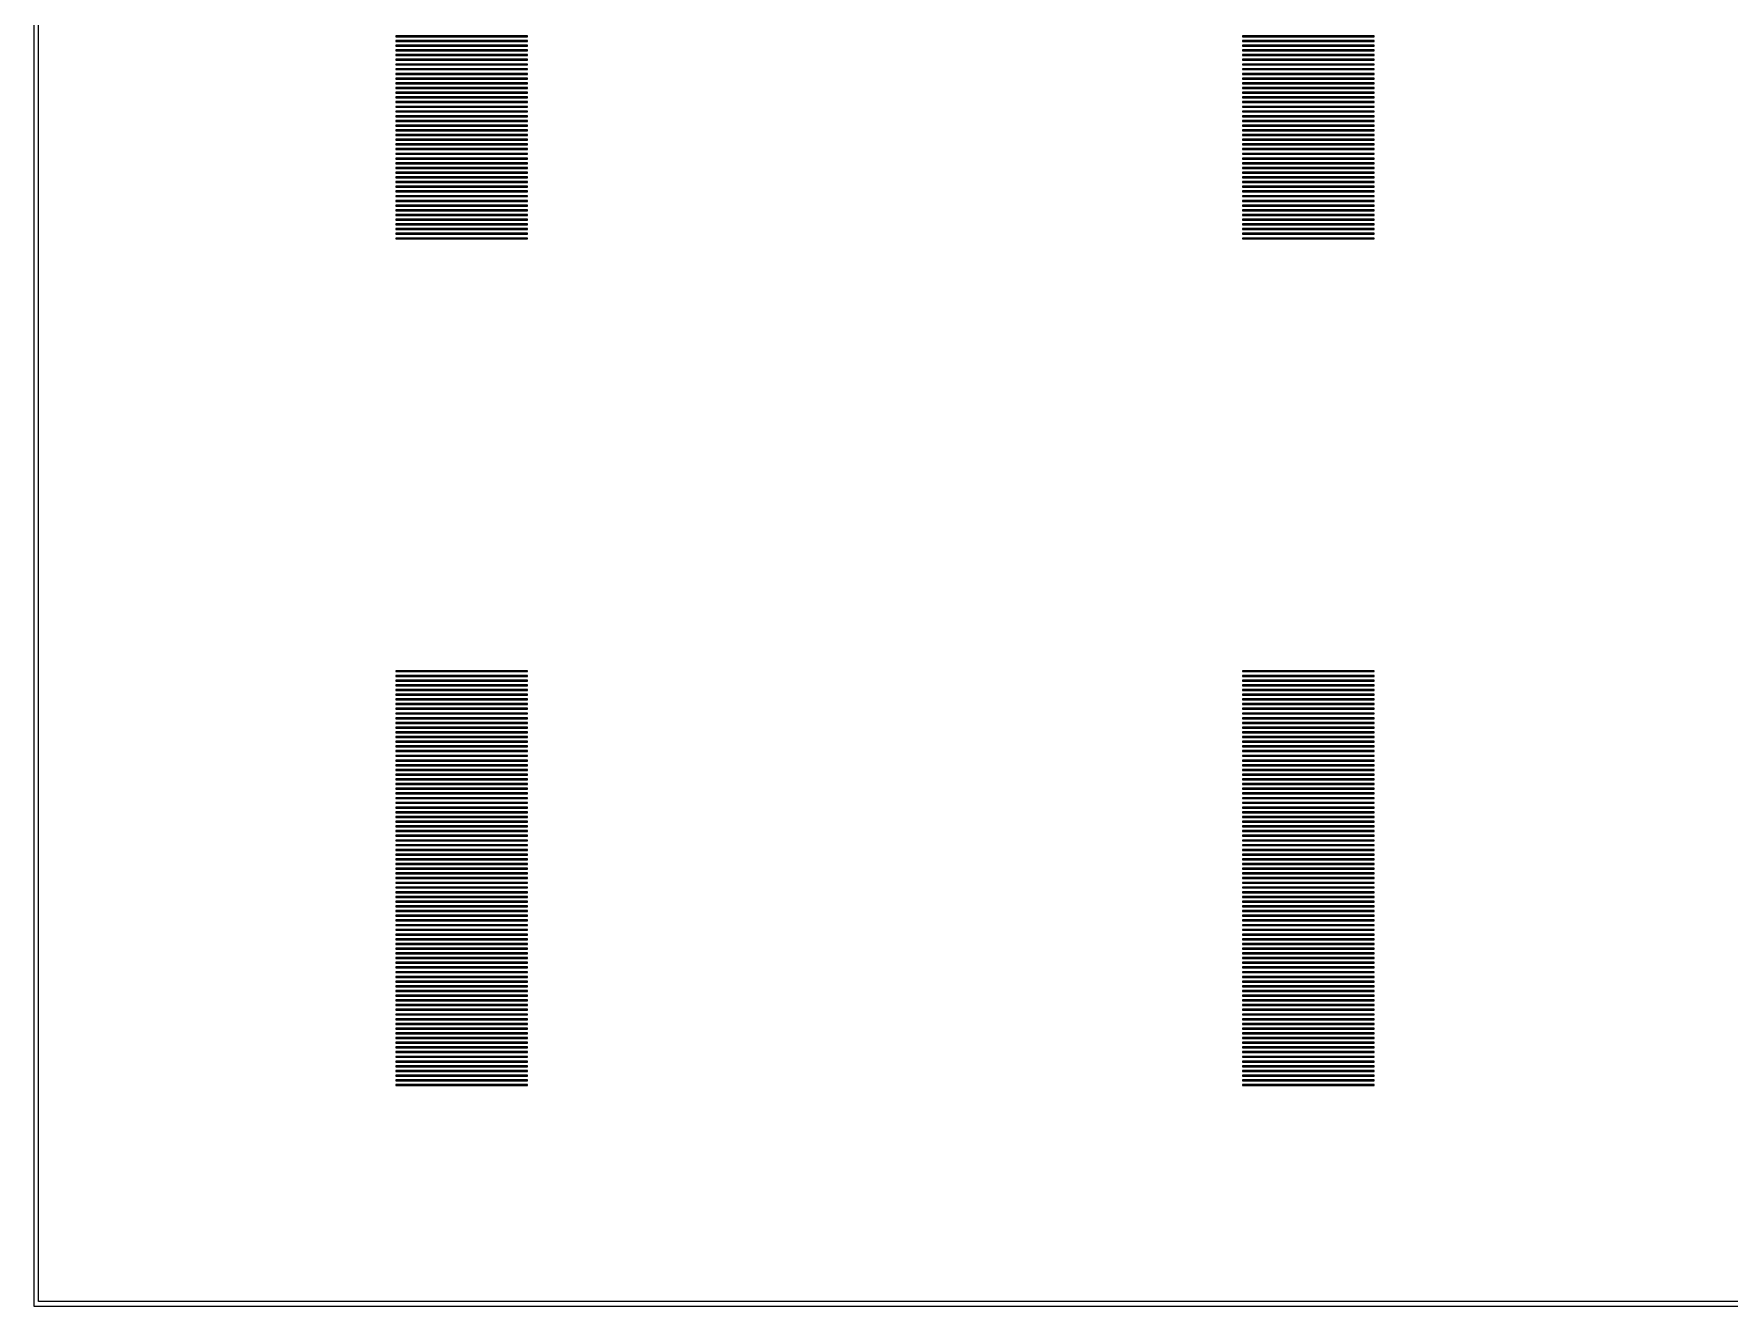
# Model space of a CAD drawing. Extents: x 0 to 72, y 0 to 108.
# Drawn here: x -0.05 to 17.98, y -0.05 to 13.47 of the extents above; entities that cross this region are included whole.
import ezdxf

# ---------------------------------------------------------------- set-up
doc = ezdxf.new("R2010")
doc.units = 0

msp = doc.modelspace()

# ---------------------------------------------------------------- linework, layer by layer
for p, q in [((-0.04999, 108.05), (-0.04999, -0.04999)), ((0, 0), (0, 108)), ((5.2, 13.455), (3.8, 13.455)), ((3.8, 13.455), (3.8, 13.445)), ((3.8, 13.445), (5.2, 13.445)), ((5.2, 13.405), (3.8, 13.405)), ((3.8, 13.405), (3.8, 13.395)), ((3.8, 13.395), (5.2, 13.395)), ((5.2, 13.355), (3.8, 13.355)), ((3.8, 13.355), (3.8, 13.345)), ((3.8, 13.345), (5.2, 13.345)), ((5.2, 13.445), (5.2, 13.455)), ((5.2, 13.395), (5.2, 13.405)), ((5.2, 13.345), (5.2, 13.355)), ((14.2, 13.455), (12.8, 13.455)), ((12.8, 13.455), (12.8, 13.445)), ((12.8, 13.445), (14.2, 13.445)), ((14.2, 13.405), (12.8, 13.405)), ((12.8, 13.405), (12.8, 13.395)), ((12.8, 13.395), (14.2, 13.395)), ((14.2, 13.355), (12.8, 13.355)), ((12.8, 13.355), (12.8, 13.345)), ((12.8, 13.345), (14.2, 13.345)), ((14.2, 13.445), (14.2, 13.455)), ((14.2, 13.395), (14.2, 13.405)), ((14.2, 13.345), (14.2, 13.355)), ((5.2, 13.305), (3.8, 13.305)), ((3.8, 13.305), (3.8, 13.295)), ((3.8, 13.295), (5.2, 13.295)), ((5.2, 13.255), (3.8, 13.255)), ((3.8, 13.255), (3.8, 13.245)), ((3.8, 13.245), (5.2, 13.245)), ((5.2, 13.205), (3.8, 13.205)), ((3.8, 13.205), (3.8, 13.195)), ((3.8, 13.195), (5.2, 13.195)), ((5.2, 13.295), (5.2, 13.305)), ((5.2, 13.245), (5.2, 13.255)), ((5.2, 13.195), (5.2, 13.205)), ((14.2, 13.305), (12.8, 13.305)), ((12.8, 13.305), (12.8, 13.295)), ((12.8, 13.295), (14.2, 13.295)), ((14.2, 13.255), (12.8, 13.255)), ((12.8, 13.255), (12.8, 13.245)), ((12.8, 13.245), (14.2, 13.245)), ((14.2, 13.205), (12.8, 13.205)), ((12.8, 13.205), (12.8, 13.195)), ((12.8, 13.195), (14.2, 13.195)), ((14.2, 13.295), (14.2, 13.305)), ((14.2, 13.245), (14.2, 13.255)), ((14.2, 13.195), (14.2, 13.205)), ((5.2, 13.155), (3.8, 13.155)), ((3.8, 13.155), (3.8, 13.145)), ((3.8, 13.145), (5.2, 13.145)), ((5.2, 13.105), (3.8, 13.105)), ((3.8, 13.105), (3.8, 13.095)), ((3.8, 13.095), (5.2, 13.095)), ((5.2, 13.055), (3.8, 13.055)), ((3.8, 13.055), (3.8, 13.045)), ((3.8, 13.045), (5.2, 13.045)), ((5.2, 13.005), (3.8, 13.005)), ((3.8, 13.005), (3.8, 12.995)), ((3.8, 12.995), (5.2, 12.995)), ((5.2, 13.145), (5.2, 13.155)), ((5.2, 13.095), (5.2, 13.105)), ((5.2, 13.045), (5.2, 13.055)), ((5.2, 12.995), (5.2, 13.005)), ((14.2, 13.155), (12.8, 13.155)), ((12.8, 13.155), (12.8, 13.145)), ((12.8, 13.145), (14.2, 13.145)), ((14.2, 13.105), (12.8, 13.105)), ((12.8, 13.105), (12.8, 13.095)), ((12.8, 13.095), (14.2, 13.095)), ((14.2, 13.055), (12.8, 13.055)), ((12.8, 13.055), (12.8, 13.045)), ((12.8, 13.045), (14.2, 13.045)), ((14.2, 13.005), (12.8, 13.005)), ((12.8, 13.005), (12.8, 12.995)), ((12.8, 12.995), (14.2, 12.995)), ((14.2, 13.145), (14.2, 13.155)), ((14.2, 13.095), (14.2, 13.105)), ((14.2, 13.045), (14.2, 13.055)), ((14.2, 12.995), (14.2, 13.005)), ((5.2, 12.955), (3.8, 12.955)), ((3.8, 12.955), (3.8, 12.945)), ((3.8, 12.945), (5.2, 12.945)), ((5.2, 12.905), (3.8, 12.905)), ((3.8, 12.905), (3.8, 12.895)), ((3.8, 12.895), (5.2, 12.895)), ((5.2, 12.855), (3.8, 12.855)), ((3.8, 12.855), (3.8, 12.845)), ((3.8, 12.845), (5.2, 12.845)), ((5.2, 12.805), (3.8, 12.805)), ((3.8, 12.805), (3.8, 12.795)), ((5.2, 12.945), (5.2, 12.955)), ((5.2, 12.895), (5.2, 12.905)), ((5.2, 12.845), (5.2, 12.855)), ((5.2, 12.795), (5.2, 12.805)), ((14.2, 12.955), (12.8, 12.955)), ((12.8, 12.955), (12.8, 12.945)), ((12.8, 12.945), (14.2, 12.945)), ((14.2, 12.905), (12.8, 12.905)), ((12.8, 12.905), (12.8, 12.895)), ((12.8, 12.895), (14.2, 12.895)), ((14.2, 12.855), (12.8, 12.855)), ((12.8, 12.855), (12.8, 12.845)), ((12.8, 12.845), (14.2, 12.845)), ((14.2, 12.805), (12.8, 12.805)), ((12.8, 12.805), (12.8, 12.795)), ((14.2, 12.945), (14.2, 12.955)), ((14.2, 12.895), (14.2, 12.905)), ((14.2, 12.845), (14.2, 12.855)), ((14.2, 12.795), (14.2, 12.805)), ((3.8, 12.795), (5.2, 12.795)), ((5.2, 12.755), (3.8, 12.755)), ((3.8, 12.755), (3.8, 12.745)), ((3.8, 12.745), (5.2, 12.745)), ((5.2, 12.705), (3.8, 12.705)), ((3.8, 12.705), (3.8, 12.695)), ((3.8, 12.695), (5.2, 12.695)), ((5.2, 12.655), (3.8, 12.655)), ((3.8, 12.655), (3.8, 12.645)), ((3.8, 12.645), (5.2, 12.645)), ((5.2, 12.745), (5.2, 12.755)), ((5.2, 12.695), (5.2, 12.705)), ((5.2, 12.645), (5.2, 12.655)), ((12.8, 12.795), (14.2, 12.795)), ((14.2, 12.755), (12.8, 12.755)), ((12.8, 12.755), (12.8, 12.745)), ((12.8, 12.745), (14.2, 12.745)), ((14.2, 12.705), (12.8, 12.705)), ((12.8, 12.705), (12.8, 12.695)), ((12.8, 12.695), (14.2, 12.695)), ((14.2, 12.655), (12.8, 12.655)), ((12.8, 12.655), (12.8, 12.645)), ((12.8, 12.645), (14.2, 12.645)), ((14.2, 12.745), (14.2, 12.755)), ((14.2, 12.695), (14.2, 12.705)), ((14.2, 12.645), (14.2, 12.655)), ((5.2, 12.605), (3.8, 12.605)), ((3.8, 12.605), (3.8, 12.595)), ((3.8, 12.595), (5.2, 12.595)), ((5.2, 12.555), (3.8, 12.555)), ((3.8, 12.555), (3.8, 12.545)), ((3.8, 12.545), (5.2, 12.545)), ((5.2, 12.505), (3.8, 12.505)), ((3.8, 12.505), (3.8, 12.495)), ((3.8, 12.495), (5.2, 12.495)), ((5.2, 12.455), (3.8, 12.455)), ((3.8, 12.455), (3.8, 12.445)), ((3.8, 12.445), (5.2, 12.445)), ((5.2, 12.595), (5.2, 12.605)), ((5.2, 12.545), (5.2, 12.555)), ((5.2, 12.495), (5.2, 12.505)), ((5.2, 12.445), (5.2, 12.455)), ((14.2, 12.605), (12.8, 12.605)), ((12.8, 12.605), (12.8, 12.595)), ((12.8, 12.595), (14.2, 12.595)), ((14.2, 12.555), (12.8, 12.555)), ((12.8, 12.555), (12.8, 12.545)), ((12.8, 12.545), (14.2, 12.545)), ((14.2, 12.505), (12.8, 12.505)), ((12.8, 12.505), (12.8, 12.495)), ((12.8, 12.495), (14.2, 12.495)), ((14.2, 12.455), (12.8, 12.455)), ((12.8, 12.455), (12.8, 12.445)), ((12.8, 12.445), (14.2, 12.445)), ((14.2, 12.595), (14.2, 12.605)), ((14.2, 12.545), (14.2, 12.555)), ((14.2, 12.495), (14.2, 12.505)), ((14.2, 12.445), (14.2, 12.455)), ((5.2, 12.405), (3.8, 12.405)), ((3.8, 12.405), (3.8, 12.395)), ((3.8, 12.395), (5.2, 12.395)), ((5.2, 12.355), (3.8, 12.355)), ((3.8, 12.355), (3.8, 12.345)), ((3.8, 12.345), (5.2, 12.345)), ((5.2, 12.305), (3.8, 12.305)), ((3.8, 12.305), (3.8, 12.295)), ((3.8, 12.295), (5.2, 12.295)), ((5.2, 12.395), (5.2, 12.405)), ((5.2, 12.345), (5.2, 12.355)), ((5.2, 12.295), (5.2, 12.305)), ((14.2, 12.405), (12.8, 12.405)), ((12.8, 12.405), (12.8, 12.395)), ((12.8, 12.395), (14.2, 12.395)), ((14.2, 12.355), (12.8, 12.355)), ((12.8, 12.355), (12.8, 12.345)), ((12.8, 12.345), (14.2, 12.345)), ((14.2, 12.305), (12.8, 12.305)), ((12.8, 12.305), (12.8, 12.295)), ((12.8, 12.295), (14.2, 12.295)), ((14.2, 12.395), (14.2, 12.405)), ((14.2, 12.345), (14.2, 12.355)), ((14.2, 12.295), (14.2, 12.305)), ((5.2, 12.255), (3.8, 12.255)), ((3.8, 12.255), (3.8, 12.245)), ((3.8, 12.245), (5.2, 12.245)), ((5.2, 12.205), (3.8, 12.205)), ((3.8, 12.205), (3.8, 12.195)), ((3.8, 12.195), (5.2, 12.195)), ((5.2, 12.155), (3.8, 12.155)), ((3.8, 12.155), (3.8, 12.145)), ((3.8, 12.145), (5.2, 12.145)), ((5.2, 12.105), (3.8, 12.105)), ((3.8, 12.105), (3.8, 12.095)), ((3.8, 12.095), (5.2, 12.095)), ((5.2, 12.245), (5.2, 12.255)), ((5.2, 12.195), (5.2, 12.205)), ((5.2, 12.145), (5.2, 12.155)), ((5.2, 12.095), (5.2, 12.105)), ((14.2, 12.255), (12.8, 12.255)), ((12.8, 12.255), (12.8, 12.245)), ((12.8, 12.245), (14.2, 12.245)), ((14.2, 12.205), (12.8, 12.205)), ((12.8, 12.205), (12.8, 12.195)), ((12.8, 12.195), (14.2, 12.195)), ((14.2, 12.155), (12.8, 12.155)), ((12.8, 12.155), (12.8, 12.145)), ((12.8, 12.145), (14.2, 12.145)), ((14.2, 12.105), (12.8, 12.105)), ((12.8, 12.105), (12.8, 12.095)), ((12.8, 12.095), (14.2, 12.095)), ((14.2, 12.245), (14.2, 12.255)), ((14.2, 12.195), (14.2, 12.205)), ((14.2, 12.145), (14.2, 12.155)), ((14.2, 12.095), (14.2, 12.105)), ((5.2, 12.055), (3.8, 12.055)), ((3.8, 12.055), (3.8, 12.045)), ((3.8, 12.045), (5.2, 12.045)), ((5.2, 12.005), (3.8, 12.005)), ((3.8, 12.005), (3.8, 11.995)), ((3.8, 11.995), (5.2, 11.995)), ((5.2, 11.955), (3.8, 11.955)), ((3.8, 11.955), (3.8, 11.945)), ((3.8, 11.945), (5.2, 11.945)), ((5.2, 11.905), (3.8, 11.905)), ((3.8, 11.905), (3.8, 11.895)), ((5.2, 12.045), (5.2, 12.055)), ((5.2, 11.995), (5.2, 12.005)), ((5.2, 11.945), (5.2, 11.955)), ((5.2, 11.895), (5.2, 11.905)), ((14.2, 12.055), (12.8, 12.055)), ((12.8, 12.055), (12.8, 12.045)), ((12.8, 12.045), (14.2, 12.045)), ((14.2, 12.005), (12.8, 12.005)), ((12.8, 12.005), (12.8, 11.995)), ((12.8, 11.995), (14.2, 11.995)), ((14.2, 11.955), (12.8, 11.955)), ((12.8, 11.955), (12.8, 11.945)), ((12.8, 11.945), (14.2, 11.945)), ((14.2, 11.905), (12.8, 11.905)), ((12.8, 11.905), (12.8, 11.895)), ((14.2, 12.045), (14.2, 12.055)), ((14.2, 11.995), (14.2, 12.005)), ((14.2, 11.945), (14.2, 11.955)), ((14.2, 11.895), (14.2, 11.905)), ((3.8, 11.895), (5.2, 11.895)), ((5.2, 11.855), (3.8, 11.855)), ((3.8, 11.855), (3.8, 11.845)), ((3.8, 11.845), (5.2, 11.845)), ((5.2, 11.805), (3.8, 11.805)), ((3.8, 11.805), (3.8, 11.795)), ((3.8, 11.795), (5.2, 11.795)), ((5.2, 11.755), (3.8, 11.755)), ((3.8, 11.755), (3.8, 11.745)), ((3.8, 11.745), (5.2, 11.745)), ((5.2, 11.845), (5.2, 11.855)), ((5.2, 11.795), (5.2, 11.805)), ((5.2, 11.745), (5.2, 11.755)), ((12.8, 11.895), (14.2, 11.895)), ((14.2, 11.855), (12.8, 11.855)), ((12.8, 11.855), (12.8, 11.845)), ((12.8, 11.845), (14.2, 11.845)), ((14.2, 11.805), (12.8, 11.805)), ((12.8, 11.805), (12.8, 11.795)), ((12.8, 11.795), (14.2, 11.795)), ((14.2, 11.755), (12.8, 11.755)), ((12.8, 11.755), (12.8, 11.745)), ((12.8, 11.745), (14.2, 11.745)), ((14.2, 11.845), (14.2, 11.855)), ((14.2, 11.795), (14.2, 11.805)), ((14.2, 11.745), (14.2, 11.755)), ((5.2, 11.705), (3.8, 11.705)), ((3.8, 11.705), (3.8, 11.695)), ((3.8, 11.695), (5.2, 11.695)), ((5.2, 11.655), (3.8, 11.655)), ((3.8, 11.655), (3.8, 11.645)), ((3.8, 11.645), (5.2, 11.645)), ((5.2, 11.605), (3.8, 11.605)), ((3.8, 11.605), (3.8, 11.595)), ((3.8, 11.595), (5.2, 11.595)), ((5.2, 11.555), (3.8, 11.555)), ((3.8, 11.555), (3.8, 11.545)), ((3.8, 11.545), (5.2, 11.545)), ((5.2, 11.695), (5.2, 11.705)), ((5.2, 11.645), (5.2, 11.655)), ((5.2, 11.595), (5.2, 11.605)), ((5.2, 11.545), (5.2, 11.555)), ((14.2, 11.705), (12.8, 11.705)), ((12.8, 11.705), (12.8, 11.695)), ((12.8, 11.695), (14.2, 11.695)), ((14.2, 11.655), (12.8, 11.655)), ((12.8, 11.655), (12.8, 11.645)), ((12.8, 11.645), (14.2, 11.645)), ((14.2, 11.605), (12.8, 11.605)), ((12.8, 11.605), (12.8, 11.595)), ((12.8, 11.595), (14.2, 11.595)), ((14.2, 11.555), (12.8, 11.555)), ((12.8, 11.555), (12.8, 11.545)), ((12.8, 11.545), (14.2, 11.545)), ((14.2, 11.695), (14.2, 11.705)), ((14.2, 11.645), (14.2, 11.655)), ((14.2, 11.595), (14.2, 11.605)), ((14.2, 11.545), (14.2, 11.555)), ((5.2, 11.505), (3.8, 11.505)), ((3.8, 11.505), (3.8, 11.495)), ((3.8, 11.495), (5.2, 11.495)), ((5.2, 11.455), (3.8, 11.455)), ((3.8, 11.455), (3.8, 11.445)), ((3.8, 11.445), (5.2, 11.445)), ((5.2, 11.405), (3.8, 11.405)), ((3.8, 11.405), (3.8, 11.395)), ((3.8, 11.395), (5.2, 11.395)), ((5.2, 11.495), (5.2, 11.505)), ((5.2, 11.445), (5.2, 11.455)), ((5.2, 11.395), (5.2, 11.405)), ((14.2, 11.505), (12.8, 11.505)), ((12.8, 11.505), (12.8, 11.495)), ((12.8, 11.495), (14.2, 11.495)), ((14.2, 11.455), (12.8, 11.455)), ((12.8, 11.455), (12.8, 11.445)), ((12.8, 11.445), (14.2, 11.445)), ((14.2, 11.405), (12.8, 11.405)), ((12.8, 11.405), (12.8, 11.395)), ((12.8, 11.395), (14.2, 11.395)), ((14.2, 11.495), (14.2, 11.505)), ((14.2, 11.445), (14.2, 11.455)), ((14.2, 11.395), (14.2, 11.405)), ((5.2, 11.355), (3.8, 11.355)), ((3.8, 11.355), (3.8, 11.345)), ((3.8, 11.345), (5.2, 11.345)), ((5.2, 11.305), (3.8, 11.305)), ((3.8, 11.305), (3.8, 11.295)), ((3.8, 11.295), (5.2, 11.295)), ((5.2, 11.345), (5.2, 11.355)), ((5.2, 11.295), (5.2, 11.305)), ((14.2, 11.355), (12.8, 11.355)), ((12.8, 11.355), (12.8, 11.345)), ((12.8, 11.345), (14.2, 11.345)), ((14.2, 11.305), (12.8, 11.305)), ((12.8, 11.305), (12.8, 11.295)), ((12.8, 11.295), (14.2, 11.295)), ((14.2, 11.345), (14.2, 11.355)), ((14.2, 11.295), (14.2, 11.305)), ((5.2, 6.70499), (3.8, 6.70499)), ((3.8, 6.70499), (3.8, 6.69499)), ((3.8, 6.69499), (5.2, 6.69499)), ((5.2, 6.69499), (5.2, 6.70499)), ((14.2, 6.70499), (12.8, 6.70499)), ((12.8, 6.70499), (12.8, 6.69499)), ((12.8, 6.69499), (14.2, 6.69499)), ((14.2, 6.69499), (14.2, 6.70499)), ((5.2, 6.655), (3.8, 6.655)), ((3.8, 6.655), (3.8, 6.64499)), ((3.8, 6.64499), (5.2, 6.64499)), ((5.2, 6.605), (3.8, 6.605)), ((3.8, 6.605), (3.8, 6.59499)), ((3.8, 6.59499), (5.2, 6.59499)), ((5.2, 6.55499), (3.8, 6.55499)), ((3.8, 6.55499), (3.8, 6.545)), ((3.8, 6.545), (5.2, 6.545)), ((5.2, 6.50499), (3.8, 6.50499)), ((3.8, 6.50499), (3.8, 6.495)), ((3.8, 6.495), (5.2, 6.495)), ((5.2, 6.64499), (5.2, 6.655)), ((5.2, 6.59499), (5.2, 6.605)), ((5.2, 6.545), (5.2, 6.55499)), ((5.2, 6.495), (5.2, 6.50499)), ((14.2, 6.655), (12.8, 6.655)), ((12.8, 6.655), (12.8, 6.64499)), ((12.8, 6.64499), (14.2, 6.64499)), ((14.2, 6.605), (12.8, 6.605)), ((12.8, 6.605), (12.8, 6.59499)), ((12.8, 6.59499), (14.2, 6.59499)), ((14.2, 6.55499), (12.8, 6.55499)), ((12.8, 6.55499), (12.8, 6.545)), ((12.8, 6.545), (14.2, 6.545)), ((14.2, 6.50499), (12.8, 6.50499)), ((12.8, 6.50499), (12.8, 6.495)), ((12.8, 6.495), (14.2, 6.495)), ((14.2, 6.64499), (14.2, 6.655)), ((14.2, 6.59499), (14.2, 6.605)), ((14.2, 6.545), (14.2, 6.55499)), ((14.2, 6.495), (14.2, 6.50499)), ((5.2, 6.45499), (3.8, 6.45499)), ((3.8, 6.45499), (3.8, 6.44499)), ((3.8, 6.44499), (5.2, 6.44499)), ((5.2, 6.405), (3.8, 6.405)), ((3.8, 6.405), (3.8, 6.39499)), ((3.8, 6.39499), (5.2, 6.39499)), ((5.2, 6.355), (3.8, 6.355)), ((3.8, 6.355), (3.8, 6.34499)), ((3.8, 6.34499), (5.2, 6.34499)), ((5.2, 6.44499), (5.2, 6.45499)), ((5.2, 6.39499), (5.2, 6.405)), ((5.2, 6.34499), (5.2, 6.355)), ((14.2, 6.45499), (12.8, 6.45499)), ((12.8, 6.45499), (12.8, 6.44499)), ((12.8, 6.44499), (14.2, 6.44499)), ((14.2, 6.405), (12.8, 6.405)), ((12.8, 6.405), (12.8, 6.39499)), ((12.8, 6.39499), (14.2, 6.39499)), ((14.2, 6.355), (12.8, 6.355)), ((12.8, 6.355), (12.8, 6.34499)), ((12.8, 6.34499), (14.2, 6.34499)), ((14.2, 6.44499), (14.2, 6.45499)), ((14.2, 6.39499), (14.2, 6.405)), ((14.2, 6.34499), (14.2, 6.355)), ((5.2, 6.30499), (3.8, 6.30499)), ((3.8, 6.30499), (3.8, 6.295)), ((3.8, 6.295), (5.2, 6.295)), ((5.2, 6.25499), (3.8, 6.25499)), ((3.8, 6.25499), (3.8, 6.245)), ((3.8, 6.245), (5.2, 6.245)), ((5.2, 6.20499), (3.8, 6.20499)), ((3.8, 6.20499), (3.8, 6.19499)), ((3.8, 6.19499), (5.2, 6.19499)), ((5.2, 6.155), (3.8, 6.155)), ((3.8, 6.155), (3.8, 6.14499)), ((3.8, 6.14499), (5.2, 6.14499)), ((5.2, 6.295), (5.2, 6.30499)), ((5.2, 6.245), (5.2, 6.25499)), ((5.2, 6.19499), (5.2, 6.20499)), ((5.2, 6.14499), (5.2, 6.155)), ((14.2, 6.30499), (12.8, 6.30499)), ((12.8, 6.30499), (12.8, 6.295)), ((12.8, 6.295), (14.2, 6.295)), ((14.2, 6.25499), (12.8, 6.25499)), ((12.8, 6.25499), (12.8, 6.245)), ((12.8, 6.245), (14.2, 6.245)), ((14.2, 6.20499), (12.8, 6.20499)), ((12.8, 6.20499), (12.8, 6.19499)), ((12.8, 6.19499), (14.2, 6.19499)), ((14.2, 6.155), (12.8, 6.155)), ((12.8, 6.155), (12.8, 6.14499)), ((12.8, 6.14499), (14.2, 6.14499)), ((14.2, 6.295), (14.2, 6.30499)), ((14.2, 6.245), (14.2, 6.25499)), ((14.2, 6.19499), (14.2, 6.20499)), ((14.2, 6.14499), (14.2, 6.155)), ((5.2, 6.105), (3.8, 6.105)), ((3.8, 6.105), (3.8, 6.09499)), ((3.8, 6.09499), (5.2, 6.09499)), ((5.2, 6.05499), (3.8, 6.05499)), ((3.8, 6.05499), (3.8, 6.045)), ((3.8, 6.045), (5.2, 6.045)), ((5.2, 6.00499), (3.8, 6.00499)), ((3.8, 6.00499), (3.8, 5.995)), ((3.8, 5.995), (5.2, 5.995)), ((5.2, 5.95499), (3.8, 5.95499)), ((3.8, 5.95499), (3.8, 5.94499)), ((5.2, 6.09499), (5.2, 6.105)), ((5.2, 6.045), (5.2, 6.05499)), ((5.2, 5.995), (5.2, 6.00499)), ((5.2, 5.94499), (5.2, 5.95499)), ((14.2, 6.105), (12.8, 6.105)), ((12.8, 6.105), (12.8, 6.09499)), ((12.8, 6.09499), (14.2, 6.09499)), ((14.2, 6.05499), (12.8, 6.05499)), ((12.8, 6.05499), (12.8, 6.045)), ((12.8, 6.045), (14.2, 6.045)), ((14.2, 6.00499), (12.8, 6.00499)), ((12.8, 6.00499), (12.8, 5.995)), ((12.8, 5.995), (14.2, 5.995)), ((14.2, 5.95499), (12.8, 5.95499)), ((12.8, 5.95499), (12.8, 5.94499)), ((14.2, 6.09499), (14.2, 6.105)), ((14.2, 6.045), (14.2, 6.05499)), ((14.2, 5.995), (14.2, 6.00499)), ((14.2, 5.94499), (14.2, 5.95499)), ((3.8, 5.94499), (5.2, 5.94499)), ((5.2, 5.905), (3.8, 5.905)), ((3.8, 5.905), (3.8, 5.89499)), ((3.8, 5.89499), (5.2, 5.89499)), ((5.2, 5.855), (3.8, 5.855)), ((3.8, 5.855), (3.8, 5.84499)), ((3.8, 5.84499), (5.2, 5.84499)), ((5.2, 5.80499), (3.8, 5.80499)), ((3.8, 5.80499), (3.8, 5.795)), ((3.8, 5.795), (5.2, 5.795)), ((5.2, 5.89499), (5.2, 5.905)), ((5.2, 5.84499), (5.2, 5.855)), ((5.2, 5.795), (5.2, 5.80499)), ((12.8, 5.94499), (14.2, 5.94499)), ((14.2, 5.905), (12.8, 5.905)), ((12.8, 5.905), (12.8, 5.89499)), ((12.8, 5.89499), (14.2, 5.89499)), ((14.2, 5.855), (12.8, 5.855)), ((12.8, 5.855), (12.8, 5.84499)), ((12.8, 5.84499), (14.2, 5.84499)), ((14.2, 5.80499), (12.8, 5.80499)), ((12.8, 5.80499), (12.8, 5.795)), ((12.8, 5.795), (14.2, 5.795)), ((14.2, 5.89499), (14.2, 5.905)), ((14.2, 5.84499), (14.2, 5.855)), ((14.2, 5.795), (14.2, 5.80499)), ((5.2, 5.75499), (3.8, 5.75499)), ((3.8, 5.75499), (3.8, 5.745)), ((3.8, 5.745), (5.2, 5.745)), ((5.2, 5.70499), (3.8, 5.70499)), ((3.8, 5.70499), (3.8, 5.69499)), ((3.8, 5.69499), (5.2, 5.69499)), ((5.2, 5.655), (3.8, 5.655)), ((3.8, 5.655), (3.8, 5.64499)), ((3.8, 5.64499), (5.2, 5.64499)), ((5.2, 5.605), (3.8, 5.605)), ((3.8, 5.605), (3.8, 5.59499)), ((3.8, 5.59499), (5.2, 5.59499)), ((5.2, 5.745), (5.2, 5.75499)), ((5.2, 5.69499), (5.2, 5.70499)), ((5.2, 5.64499), (5.2, 5.655)), ((5.2, 5.59499), (5.2, 5.605)), ((14.2, 5.75499), (12.8, 5.75499)), ((12.8, 5.75499), (12.8, 5.745)), ((12.8, 5.745), (14.2, 5.745)), ((14.2, 5.70499), (12.8, 5.70499)), ((12.8, 5.70499), (12.8, 5.69499)), ((12.8, 5.69499), (14.2, 5.69499)), ((14.2, 5.655), (12.8, 5.655)), ((12.8, 5.655), (12.8, 5.64499)), ((12.8, 5.64499), (14.2, 5.64499)), ((14.2, 5.605), (12.8, 5.605)), ((12.8, 5.605), (12.8, 5.59499)), ((12.8, 5.59499), (14.2, 5.59499)), ((14.2, 5.745), (14.2, 5.75499)), ((14.2, 5.69499), (14.2, 5.70499)), ((14.2, 5.64499), (14.2, 5.655)), ((14.2, 5.59499), (14.2, 5.605)), ((5.2, 5.55499), (3.8, 5.55499)), ((3.8, 5.55499), (3.8, 5.545)), ((3.8, 5.545), (5.2, 5.545)), ((5.2, 5.50499), (3.8, 5.50499)), ((3.8, 5.50499), (3.8, 5.495)), ((3.8, 5.495), (5.2, 5.495)), ((5.2, 5.45499), (3.8, 5.45499)), ((3.8, 5.45499), (3.8, 5.44499)), ((3.8, 5.44499), (5.2, 5.44499)), ((5.2, 5.545), (5.2, 5.55499)), ((5.2, 5.495), (5.2, 5.50499)), ((5.2, 5.44499), (5.2, 5.45499)), ((14.2, 5.55499), (12.8, 5.55499)), ((12.8, 5.55499), (12.8, 5.545)), ((12.8, 5.545), (14.2, 5.545)), ((14.2, 5.50499), (12.8, 5.50499)), ((12.8, 5.50499), (12.8, 5.495)), ((12.8, 5.495), (14.2, 5.495)), ((14.2, 5.45499), (12.8, 5.45499)), ((12.8, 5.45499), (12.8, 5.44499)), ((12.8, 5.44499), (14.2, 5.44499)), ((14.2, 5.545), (14.2, 5.55499)), ((14.2, 5.495), (14.2, 5.50499)), ((14.2, 5.44499), (14.2, 5.45499)), ((5.2, 5.405), (3.8, 5.405)), ((3.8, 5.405), (3.8, 5.39499)), ((3.8, 5.39499), (5.2, 5.39499)), ((5.2, 5.355), (3.8, 5.355)), ((3.8, 5.355), (3.8, 5.34499)), ((3.8, 5.34499), (5.2, 5.34499)), ((5.2, 5.30499), (3.8, 5.30499)), ((3.8, 5.30499), (3.8, 5.295)), ((3.8, 5.295), (5.2, 5.295)), ((5.2, 5.25499), (3.8, 5.25499)), ((3.8, 5.25499), (3.8, 5.245)), ((3.8, 5.245), (5.2, 5.245)), ((5.2, 5.39499), (5.2, 5.405)), ((5.2, 5.34499), (5.2, 5.355)), ((5.2, 5.295), (5.2, 5.30499)), ((5.2, 5.245), (5.2, 5.25499)), ((14.2, 5.405), (12.8, 5.405)), ((12.8, 5.405), (12.8, 5.39499)), ((12.8, 5.39499), (14.2, 5.39499)), ((14.2, 5.355), (12.8, 5.355)), ((12.8, 5.355), (12.8, 5.34499)), ((12.8, 5.34499), (14.2, 5.34499)), ((14.2, 5.30499), (12.8, 5.30499)), ((12.8, 5.30499), (12.8, 5.295)), ((12.8, 5.295), (14.2, 5.295)), ((14.2, 5.25499), (12.8, 5.25499)), ((12.8, 5.25499), (12.8, 5.245)), ((12.8, 5.245), (14.2, 5.245)), ((14.2, 5.39499), (14.2, 5.405)), ((14.2, 5.34499), (14.2, 5.355)), ((14.2, 5.295), (14.2, 5.30499)), ((14.2, 5.245), (14.2, 5.25499)), ((5.2, 5.20499), (3.8, 5.20499)), ((3.8, 5.20499), (3.8, 5.19499)), ((3.8, 5.19499), (5.2, 5.19499)), ((5.2, 5.155), (3.8, 5.155)), ((3.8, 5.155), (3.8, 5.14499)), ((3.8, 5.14499), (5.2, 5.14499)), ((5.2, 5.105), (3.8, 5.105)), ((3.8, 5.105), (3.8, 5.09499)), ((3.8, 5.09499), (5.2, 5.09499)), ((5.2, 5.05499), (3.8, 5.05499)), ((3.8, 5.05499), (3.8, 5.045)), ((5.2, 5.19499), (5.2, 5.20499)), ((5.2, 5.14499), (5.2, 5.155)), ((5.2, 5.09499), (5.2, 5.105)), ((5.2, 5.045), (5.2, 5.05499)), ((14.2, 5.20499), (12.8, 5.20499)), ((12.8, 5.20499), (12.8, 5.19499)), ((12.8, 5.19499), (14.2, 5.19499)), ((14.2, 5.155), (12.8, 5.155)), ((12.8, 5.155), (12.8, 5.14499)), ((12.8, 5.14499), (14.2, 5.14499)), ((14.2, 5.105), (12.8, 5.105)), ((12.8, 5.105), (12.8, 5.09499)), ((12.8, 5.09499), (14.2, 5.09499)), ((14.2, 5.05499), (12.8, 5.05499)), ((12.8, 5.05499), (12.8, 5.045)), ((14.2, 5.19499), (14.2, 5.20499)), ((14.2, 5.14499), (14.2, 5.155)), ((14.2, 5.09499), (14.2, 5.105)), ((14.2, 5.045), (14.2, 5.05499)), ((3.8, 5.045), (5.2, 5.045)), ((5.2, 5.00499), (3.8, 5.00499)), ((3.8, 5.00499), (3.8, 4.995)), ((3.8, 4.995), (5.2, 4.995)), ((5.2, 4.95499), (3.8, 4.95499)), ((3.8, 4.95499), (3.8, 4.94499)), ((3.8, 4.94499), (5.2, 4.94499)), ((5.2, 4.905), (3.8, 4.905)), ((3.8, 4.905), (3.8, 4.89499)), ((3.8, 4.89499), (5.2, 4.89499)), ((5.2, 4.995), (5.2, 5.00499)), ((5.2, 4.94499), (5.2, 4.95499)), ((5.2, 4.89499), (5.2, 4.905)), ((12.8, 5.045), (14.2, 5.045)), ((14.2, 5.00499), (12.8, 5.00499)), ((12.8, 5.00499), (12.8, 4.995)), ((12.8, 4.995), (14.2, 4.995)), ((14.2, 4.95499), (12.8, 4.95499)), ((12.8, 4.95499), (12.8, 4.94499)), ((12.8, 4.94499), (14.2, 4.94499)), ((14.2, 4.905), (12.8, 4.905)), ((12.8, 4.905), (12.8, 4.89499)), ((12.8, 4.89499), (14.2, 4.89499)), ((14.2, 4.995), (14.2, 5.00499)), ((14.2, 4.94499), (14.2, 4.95499)), ((14.2, 4.89499), (14.2, 4.905)), ((5.2, 4.855), (3.8, 4.855)), ((3.8, 4.855), (3.8, 4.84499)), ((3.8, 4.84499), (5.2, 4.84499)), ((5.2, 4.80499), (3.8, 4.80499)), ((3.8, 4.80499), (3.8, 4.795)), ((3.8, 4.795), (5.2, 4.795)), ((5.2, 4.75499), (3.8, 4.75499)), ((3.8, 4.75499), (3.8, 4.745)), ((3.8, 4.745), (5.2, 4.745)), ((5.2, 4.70499), (3.8, 4.70499)), ((3.8, 4.70499), (3.8, 4.69499)), ((3.8, 4.69499), (5.2, 4.69499)), ((5.2, 4.84499), (5.2, 4.855)), ((5.2, 4.795), (5.2, 4.80499)), ((5.2, 4.745), (5.2, 4.75499)), ((5.2, 4.69499), (5.2, 4.70499)), ((14.2, 4.855), (12.8, 4.855)), ((12.8, 4.855), (12.8, 4.84499)), ((12.8, 4.84499), (14.2, 4.84499)), ((14.2, 4.80499), (12.8, 4.80499)), ((12.8, 4.80499), (12.8, 4.795)), ((12.8, 4.795), (14.2, 4.795)), ((14.2, 4.75499), (12.8, 4.75499)), ((12.8, 4.75499), (12.8, 4.745)), ((12.8, 4.745), (14.2, 4.745)), ((14.2, 4.70499), (12.8, 4.70499)), ((12.8, 4.70499), (12.8, 4.69499)), ((12.8, 4.69499), (14.2, 4.69499)), ((14.2, 4.84499), (14.2, 4.855)), ((14.2, 4.795), (14.2, 4.80499)), ((14.2, 4.745), (14.2, 4.75499)), ((14.2, 4.69499), (14.2, 4.70499)), ((5.2, 4.655), (3.8, 4.655)), ((3.8, 4.655), (3.8, 4.64499)), ((3.8, 4.64499), (5.2, 4.64499)), ((5.2, 4.605), (3.8, 4.605)), ((3.8, 4.605), (3.8, 4.59499)), ((3.8, 4.59499), (5.2, 4.59499)), ((5.2, 4.55499), (3.8, 4.55499)), ((3.8, 4.55499), (3.8, 4.545)), ((3.8, 4.545), (5.2, 4.545)), ((5.2, 4.64499), (5.2, 4.655)), ((5.2, 4.59499), (5.2, 4.605)), ((5.2, 4.545), (5.2, 4.55499)), ((14.2, 4.655), (12.8, 4.655)), ((12.8, 4.655), (12.8, 4.64499)), ((12.8, 4.64499), (14.2, 4.64499)), ((14.2, 4.605), (12.8, 4.605)), ((12.8, 4.605), (12.8, 4.59499)), ((12.8, 4.59499), (14.2, 4.59499)), ((14.2, 4.55499), (12.8, 4.55499)), ((12.8, 4.55499), (12.8, 4.545)), ((12.8, 4.545), (14.2, 4.545)), ((14.2, 4.64499), (14.2, 4.655)), ((14.2, 4.59499), (14.2, 4.605)), ((14.2, 4.545), (14.2, 4.55499)), ((5.2, 4.50499), (3.8, 4.50499)), ((3.8, 4.50499), (3.8, 4.49501)), ((3.8, 4.49501), (5.2, 4.49501)), ((5.2, 4.455), (3.8, 4.455)), ((3.8, 4.455), (3.8, 4.44501)), ((3.8, 4.44501), (5.2, 4.44501)), ((5.2, 4.40501), (3.8, 4.40501)), ((3.8, 4.40501), (3.8, 4.395)), ((3.8, 4.395), (5.2, 4.395)), ((5.2, 4.35501), (3.8, 4.35501)), ((3.8, 4.35501), (3.8, 4.345)), ((3.8, 4.345), (5.2, 4.345)), ((5.2, 4.49501), (5.2, 4.50499)), ((5.2, 4.44501), (5.2, 4.455)), ((5.2, 4.395), (5.2, 4.40501)), ((5.2, 4.345), (5.2, 4.35501)), ((14.2, 4.50499), (12.8, 4.50499)), ((12.8, 4.50499), (12.8, 4.49501)), ((12.8, 4.49501), (14.2, 4.49501)), ((14.2, 4.455), (12.8, 4.455)), ((12.8, 4.455), (12.8, 4.44501)), ((12.8, 4.44501), (14.2, 4.44501)), ((14.2, 4.40501), (12.8, 4.40501)), ((12.8, 4.40501), (12.8, 4.395)), ((12.8, 4.395), (14.2, 4.395)), ((14.2, 4.35501), (12.8, 4.35501)), ((12.8, 4.35501), (12.8, 4.345)), ((12.8, 4.345), (14.2, 4.345)), ((14.2, 4.49501), (14.2, 4.50499)), ((14.2, 4.44501), (14.2, 4.455)), ((14.2, 4.395), (14.2, 4.40501)), ((14.2, 4.345), (14.2, 4.35501)), ((5.2, 4.30501), (3.8, 4.30501)), ((3.8, 4.30501), (3.8, 4.29501)), ((3.8, 4.29501), (5.2, 4.29501)), ((5.2, 4.255), (3.8, 4.255)), ((3.8, 4.255), (3.8, 4.24501)), ((3.8, 4.24501), (5.2, 4.24501)), ((5.2, 4.205), (3.8, 4.205)), ((3.8, 4.205), (3.8, 4.19501)), ((3.8, 4.19501), (5.2, 4.19501)), ((5.2, 4.15501), (3.8, 4.15501)), ((3.8, 4.15501), (3.8, 4.145)), ((5.2, 4.29501), (5.2, 4.30501)), ((5.2, 4.24501), (5.2, 4.255)), ((5.2, 4.19501), (5.2, 4.205)), ((5.2, 4.145), (5.2, 4.15501)), ((14.2, 4.30501), (12.8, 4.30501)), ((12.8, 4.30501), (12.8, 4.29501)), ((12.8, 4.29501), (14.2, 4.29501)), ((14.2, 4.255), (12.8, 4.255)), ((12.8, 4.255), (12.8, 4.24501)), ((12.8, 4.24501), (14.2, 4.24501)), ((14.2, 4.205), (12.8, 4.205)), ((12.8, 4.205), (12.8, 4.19501)), ((12.8, 4.19501), (14.2, 4.19501)), ((14.2, 4.15501), (12.8, 4.15501)), ((12.8, 4.15501), (12.8, 4.145)), ((14.2, 4.29501), (14.2, 4.30501)), ((14.2, 4.24501), (14.2, 4.255)), ((14.2, 4.19501), (14.2, 4.205)), ((14.2, 4.145), (14.2, 4.15501)), ((3.8, 4.145), (5.2, 4.145)), ((5.2, 4.10501), (3.8, 4.10501)), ((3.8, 4.10501), (3.8, 4.095)), ((3.8, 4.095), (5.2, 4.095)), ((5.2, 4.05501), (3.8, 4.05501)), ((3.8, 4.05501), (3.8, 4.04501)), ((3.8, 4.04501), (5.2, 4.04501)), ((5.2, 4.005), (3.8, 4.005)), ((3.8, 4.005), (3.8, 3.99501)), ((3.8, 3.99501), (5.2, 3.99501)), ((5.2, 4.095), (5.2, 4.10501)), ((5.2, 4.04501), (5.2, 4.05501)), ((5.2, 3.99501), (5.2, 4.005)), ((12.8, 4.145), (14.2, 4.145)), ((14.2, 4.10501), (12.8, 4.10501)), ((12.8, 4.10501), (12.8, 4.095)), ((12.8, 4.095), (14.2, 4.095)), ((14.2, 4.05501), (12.8, 4.05501)), ((12.8, 4.05501), (12.8, 4.04501)), ((12.8, 4.04501), (14.2, 4.04501)), ((14.2, 4.005), (12.8, 4.005)), ((12.8, 4.005), (12.8, 3.99501)), ((12.8, 3.99501), (14.2, 3.99501)), ((14.2, 4.095), (14.2, 4.10501)), ((14.2, 4.04501), (14.2, 4.05501)), ((14.2, 3.99501), (14.2, 4.005)), ((5.2, 3.955), (3.8, 3.955)), ((3.8, 3.955), (3.8, 3.94501)), ((3.8, 3.94501), (5.2, 3.94501)), ((5.2, 3.90501), (3.8, 3.90501)), ((3.8, 3.90501), (3.8, 3.895)), ((3.8, 3.895), (5.2, 3.895)), ((5.2, 3.85501), (3.8, 3.85501)), ((3.8, 3.85501), (3.8, 3.845)), ((3.8, 3.845), (5.2, 3.845)), ((5.2, 3.80501), (3.8, 3.80501)), ((3.8, 3.80501), (3.8, 3.79501)), ((3.8, 3.79501), (5.2, 3.79501)), ((5.2, 3.94501), (5.2, 3.955)), ((5.2, 3.895), (5.2, 3.90501)), ((5.2, 3.845), (5.2, 3.85501)), ((5.2, 3.79501), (5.2, 3.80501)), ((14.2, 3.955), (12.8, 3.955)), ((12.8, 3.955), (12.8, 3.94501)), ((12.8, 3.94501), (14.2, 3.94501)), ((14.2, 3.90501), (12.8, 3.90501)), ((12.8, 3.90501), (12.8, 3.895)), ((12.8, 3.895), (14.2, 3.895)), ((14.2, 3.85501), (12.8, 3.85501)), ((12.8, 3.85501), (12.8, 3.845)), ((12.8, 3.845), (14.2, 3.845)), ((14.2, 3.80501), (12.8, 3.80501)), ((12.8, 3.80501), (12.8, 3.79501)), ((12.8, 3.79501), (14.2, 3.79501)), ((14.2, 3.94501), (14.2, 3.955)), ((14.2, 3.895), (14.2, 3.90501)), ((14.2, 3.845), (14.2, 3.85501)), ((14.2, 3.79501), (14.2, 3.80501)), ((5.2, 3.755), (3.8, 3.755)), ((3.8, 3.755), (3.8, 3.74501)), ((3.8, 3.74501), (5.2, 3.74501)), ((5.2, 3.705), (3.8, 3.705)), ((3.8, 3.705), (3.8, 3.69501)), ((3.8, 3.69501), (5.2, 3.69501)), ((5.2, 3.65501), (3.8, 3.65501)), ((3.8, 3.65501), (3.8, 3.645)), ((3.8, 3.645), (5.2, 3.645)), ((5.2, 3.60501), (3.8, 3.60501)), ((3.8, 3.60501), (3.8, 3.595)), ((5.2, 3.74501), (5.2, 3.755)), ((5.2, 3.69501), (5.2, 3.705)), ((5.2, 3.645), (5.2, 3.65501)), ((5.2, 3.595), (5.2, 3.60501)), ((14.2, 3.755), (12.8, 3.755)), ((12.8, 3.755), (12.8, 3.74501)), ((12.8, 3.74501), (14.2, 3.74501)), ((14.2, 3.705), (12.8, 3.705)), ((12.8, 3.705), (12.8, 3.69501)), ((12.8, 3.69501), (14.2, 3.69501)), ((14.2, 3.65501), (12.8, 3.65501)), ((12.8, 3.65501), (12.8, 3.645)), ((12.8, 3.645), (14.2, 3.645)), ((14.2, 3.60501), (12.8, 3.60501)), ((12.8, 3.60501), (12.8, 3.595)), ((14.2, 3.74501), (14.2, 3.755)), ((14.2, 3.69501), (14.2, 3.705)), ((14.2, 3.645), (14.2, 3.65501)), ((14.2, 3.595), (14.2, 3.60501)), ((3.8, 3.595), (5.2, 3.595)), ((5.2, 3.55501), (3.8, 3.55501)), ((3.8, 3.55501), (3.8, 3.54501)), ((3.8, 3.54501), (5.2, 3.54501)), ((5.2, 3.505), (3.8, 3.505)), ((3.8, 3.505), (3.8, 3.49501)), ((3.8, 3.49501), (5.2, 3.49501)), ((5.2, 3.455), (3.8, 3.455)), ((3.8, 3.455), (3.8, 3.44501)), ((3.8, 3.44501), (5.2, 3.44501)), ((5.2, 3.54501), (5.2, 3.55501)), ((5.2, 3.49501), (5.2, 3.505)), ((5.2, 3.44501), (5.2, 3.455)), ((12.8, 3.595), (14.2, 3.595)), ((14.2, 3.55501), (12.8, 3.55501)), ((12.8, 3.55501), (12.8, 3.54501)), ((12.8, 3.54501), (14.2, 3.54501)), ((14.2, 3.505), (12.8, 3.505)), ((12.8, 3.505), (12.8, 3.49501)), ((12.8, 3.49501), (14.2, 3.49501)), ((14.2, 3.455), (12.8, 3.455)), ((12.8, 3.455), (12.8, 3.44501)), ((12.8, 3.44501), (14.2, 3.44501)), ((14.2, 3.54501), (14.2, 3.55501)), ((14.2, 3.49501), (14.2, 3.505)), ((14.2, 3.44501), (14.2, 3.455)), ((5.2, 3.40501), (3.8, 3.40501)), ((3.8, 3.40501), (3.8, 3.395)), ((3.8, 3.395), (5.2, 3.395)), ((5.2, 3.35501), (3.8, 3.35501)), ((3.8, 3.35501), (3.8, 3.345)), ((3.8, 3.345), (5.2, 3.345)), ((5.2, 3.30501), (3.8, 3.30501)), ((3.8, 3.30501), (3.8, 3.29501)), ((3.8, 3.29501), (5.2, 3.29501)), ((5.2, 3.255), (3.8, 3.255)), ((3.8, 3.255), (3.8, 3.24501)), ((3.8, 3.24501), (5.2, 3.24501)), ((5.2, 3.395), (5.2, 3.40501)), ((5.2, 3.345), (5.2, 3.35501)), ((5.2, 3.29501), (5.2, 3.30501)), ((5.2, 3.24501), (5.2, 3.255)), ((14.2, 3.40501), (12.8, 3.40501)), ((12.8, 3.40501), (12.8, 3.395)), ((12.8, 3.395), (14.2, 3.395)), ((14.2, 3.35501), (12.8, 3.35501)), ((12.8, 3.35501), (12.8, 3.345)), ((12.8, 3.345), (14.2, 3.345)), ((14.2, 3.30501), (12.8, 3.30501)), ((12.8, 3.30501), (12.8, 3.29501)), ((12.8, 3.29501), (14.2, 3.29501)), ((14.2, 3.255), (12.8, 3.255)), ((12.8, 3.255), (12.8, 3.24501)), ((12.8, 3.24501), (14.2, 3.24501)), ((14.2, 3.395), (14.2, 3.40501)), ((14.2, 3.345), (14.2, 3.35501)), ((14.2, 3.29501), (14.2, 3.30501)), ((14.2, 3.24501), (14.2, 3.255)), ((5.2, 3.205), (3.8, 3.205)), ((3.8, 3.205), (3.8, 3.19501)), ((3.8, 3.19501), (5.2, 3.19501)), ((5.2, 3.15501), (3.8, 3.15501)), ((3.8, 3.15501), (3.8, 3.145)), ((3.8, 3.145), (5.2, 3.145)), ((5.2, 3.10501), (3.8, 3.10501)), ((3.8, 3.10501), (3.8, 3.095)), ((3.8, 3.095), (5.2, 3.095)), ((5.2, 3.19501), (5.2, 3.205)), ((5.2, 3.145), (5.2, 3.15501)), ((5.2, 3.095), (5.2, 3.10501)), ((14.2, 3.205), (12.8, 3.205)), ((12.8, 3.205), (12.8, 3.19501)), ((12.8, 3.19501), (14.2, 3.19501)), ((14.2, 3.15501), (12.8, 3.15501)), ((12.8, 3.15501), (12.8, 3.145)), ((12.8, 3.145), (14.2, 3.145)), ((14.2, 3.10501), (12.8, 3.10501)), ((12.8, 3.10501), (12.8, 3.095)), ((12.8, 3.095), (14.2, 3.095)), ((14.2, 3.19501), (14.2, 3.205)), ((14.2, 3.145), (14.2, 3.15501)), ((14.2, 3.095), (14.2, 3.10501)), ((5.2, 3.05501), (3.8, 3.05501)), ((3.8, 3.05501), (3.8, 3.04501)), ((3.8, 3.04501), (5.2, 3.04501)), ((5.2, 3.005), (3.8, 3.005)), ((3.8, 3.005), (3.8, 2.99501)), ((3.8, 2.99501), (5.2, 2.99501)), ((5.2, 2.955), (3.8, 2.955)), ((3.8, 2.955), (3.8, 2.94501)), ((3.8, 2.94501), (5.2, 2.94501)), ((5.2, 2.90501), (3.8, 2.90501)), ((3.8, 2.90501), (3.8, 2.895)), ((3.8, 2.895), (5.2, 2.895)), ((5.2, 3.04501), (5.2, 3.05501)), ((5.2, 2.99501), (5.2, 3.005)), ((5.2, 2.94501), (5.2, 2.955)), ((5.2, 2.895), (5.2, 2.90501)), ((14.2, 3.05501), (12.8, 3.05501)), ((12.8, 3.05501), (12.8, 3.04501)), ((12.8, 3.04501), (14.2, 3.04501)), ((14.2, 3.005), (12.8, 3.005)), ((12.8, 3.005), (12.8, 2.99501)), ((12.8, 2.99501), (14.2, 2.99501)), ((14.2, 2.955), (12.8, 2.955)), ((12.8, 2.955), (12.8, 2.94501)), ((12.8, 2.94501), (14.2, 2.94501)), ((14.2, 2.90501), (12.8, 2.90501)), ((12.8, 2.90501), (12.8, 2.895)), ((12.8, 2.895), (14.2, 2.895)), ((14.2, 3.04501), (14.2, 3.05501)), ((14.2, 2.99501), (14.2, 3.005)), ((14.2, 2.94501), (14.2, 2.955)), ((14.2, 2.895), (14.2, 2.90501)), ((5.2, 2.85501), (3.8, 2.85501)), ((3.8, 2.85501), (3.8, 2.845)), ((3.8, 2.845), (5.2, 2.845)), ((5.2, 2.80501), (3.8, 2.80501)), ((3.8, 2.80501), (3.8, 2.79501)), ((3.8, 2.79501), (5.2, 2.79501)), ((5.2, 2.755), (3.8, 2.755)), ((3.8, 2.755), (3.8, 2.74501)), ((3.8, 2.74501), (5.2, 2.74501)), ((5.2, 2.705), (3.8, 2.705)), ((3.8, 2.705), (3.8, 2.69501)), ((5.2, 2.845), (5.2, 2.85501)), ((5.2, 2.79501), (5.2, 2.80501)), ((5.2, 2.74501), (5.2, 2.755)), ((5.2, 2.69501), (5.2, 2.705)), ((14.2, 2.85501), (12.8, 2.85501)), ((12.8, 2.85501), (12.8, 2.845)), ((12.8, 2.845), (14.2, 2.845)), ((14.2, 2.80501), (12.8, 2.80501)), ((12.8, 2.80501), (12.8, 2.79501)), ((12.8, 2.79501), (14.2, 2.79501)), ((14.2, 2.755), (12.8, 2.755)), ((12.8, 2.755), (12.8, 2.74501)), ((12.8, 2.74501), (14.2, 2.74501)), ((14.2, 2.705), (12.8, 2.705)), ((12.8, 2.705), (12.8, 2.69501)), ((14.2, 2.845), (14.2, 2.85501)), ((14.2, 2.79501), (14.2, 2.80501)), ((14.2, 2.74501), (14.2, 2.755)), ((14.2, 2.69501), (14.2, 2.705)), ((3.8, 2.69501), (5.2, 2.69501)), ((5.2, 2.65501), (3.8, 2.65501)), ((3.8, 2.65501), (3.8, 2.645)), ((3.8, 2.645), (5.2, 2.645)), ((5.2, 2.60501), (3.8, 2.60501)), ((3.8, 2.60501), (3.8, 2.595)), ((3.8, 2.595), (5.2, 2.595)), ((5.2, 2.55501), (3.8, 2.55501)), ((3.8, 2.55501), (3.8, 2.54501)), ((3.8, 2.54501), (5.2, 2.54501)), ((5.2, 2.645), (5.2, 2.65501)), ((5.2, 2.595), (5.2, 2.60501)), ((5.2, 2.54501), (5.2, 2.55501)), ((12.8, 2.69501), (14.2, 2.69501)), ((14.2, 2.65501), (12.8, 2.65501)), ((12.8, 2.65501), (12.8, 2.645)), ((12.8, 2.645), (14.2, 2.645)), ((14.2, 2.60501), (12.8, 2.60501)), ((12.8, 2.60501), (12.8, 2.595)), ((12.8, 2.595), (14.2, 2.595)), ((14.2, 2.55501), (12.8, 2.55501)), ((12.8, 2.55501), (12.8, 2.54501)), ((12.8, 2.54501), (14.2, 2.54501)), ((14.2, 2.645), (14.2, 2.65501)), ((14.2, 2.595), (14.2, 2.60501)), ((14.2, 2.54501), (14.2, 2.55501)), ((5.2, 2.505), (3.8, 2.505)), ((3.8, 2.505), (3.8, 2.49501)), ((3.8, 2.49501), (5.2, 2.49501)), ((5.2, 2.455), (3.8, 2.455)), ((3.8, 2.455), (3.8, 2.44501)), ((3.8, 2.44501), (5.2, 2.44501)), ((5.2, 2.40501), (3.8, 2.40501)), ((3.8, 2.40501), (3.8, 2.395)), ((3.8, 2.395), (5.2, 2.395)), ((5.2, 2.35501), (3.8, 2.35501)), ((3.8, 2.35501), (3.8, 2.345)), ((3.8, 2.345), (5.2, 2.345)), ((5.2, 2.49501), (5.2, 2.505)), ((5.2, 2.44501), (5.2, 2.455)), ((5.2, 2.395), (5.2, 2.40501)), ((5.2, 2.345), (5.2, 2.35501)), ((14.2, 2.505), (12.8, 2.505)), ((12.8, 2.505), (12.8, 2.49501)), ((12.8, 2.49501), (14.2, 2.49501)), ((14.2, 2.455), (12.8, 2.455)), ((12.8, 2.455), (12.8, 2.44501)), ((12.8, 2.44501), (14.2, 2.44501)), ((14.2, 2.40501), (12.8, 2.40501)), ((12.8, 2.40501), (12.8, 2.395)), ((12.8, 2.395), (14.2, 2.395)), ((14.2, 2.35501), (12.8, 2.35501)), ((12.8, 2.35501), (12.8, 2.345)), ((12.8, 2.345), (14.2, 2.345)), ((14.2, 2.49501), (14.2, 2.505)), ((14.2, 2.44501), (14.2, 2.455)), ((14.2, 2.395), (14.2, 2.40501)), ((14.2, 2.345), (14.2, 2.35501)), ((5.2, 2.30501), (3.8, 2.30501)), ((3.8, 2.30501), (3.8, 2.29501)), ((3.8, 2.29501), (5.2, 2.29501)), ((5.2, 2.29501), (5.2, 2.30501)), ((14.2, 2.30501), (12.8, 2.30501)), ((12.8, 2.30501), (12.8, 2.29501)), ((12.8, 2.29501), (14.2, 2.29501)), ((14.2, 2.29501), (14.2, 2.30501)), ((72, 0), (0, 0)), ((-0.04999, -0.04999), (72.05, -0.04999))]:
    msp.add_line(p, q)

doc.saveas('drawing.dxf')
